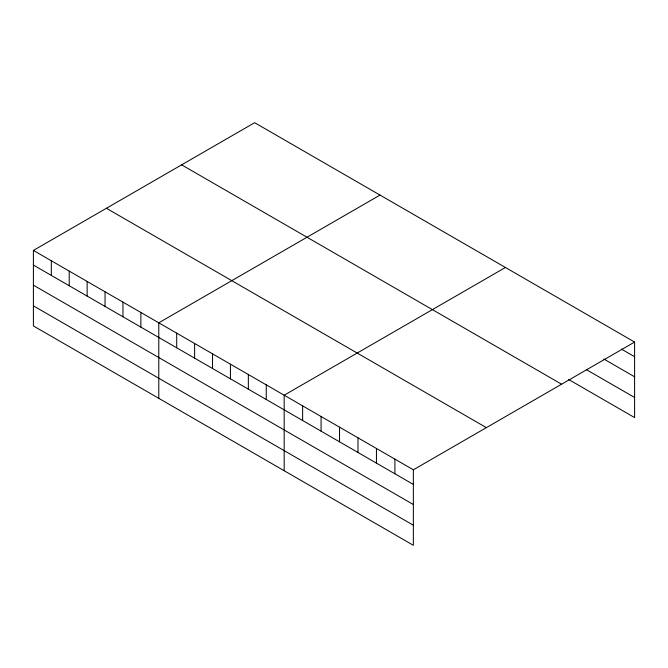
<?xml version="1.0" encoding="UTF-8"?>
<svg xmlns="http://www.w3.org/2000/svg" width="668" height="668" viewBox="0 0 668 668"><rect width="100%" height="100%" fill="white"/><g stroke="black" fill="none" stroke-linecap="round" stroke-linejoin="round"><path stroke-width="1" d="M413.358 504.524L413.358 469.788L33.4 250.425L33.4 325.942L413.358 545.305L413.358 504.524L33.4 285.161M568.685 379.524L634.6 417.575L634.6 342.058L254.642 122.695L33.4 250.425M380.025 195.081L158.784 322.811L158.784 398.337M505.417 267.476L284.176 395.205L284.176 470.723M413.358 469.788L634.6 342.058M621.415 349.097L634.6 356.704M603.839 359.033L634.6 376.794M586.262 369.579L634.6 397.485M181.629 164.846L561.588 384.209M106.412 208.274L486.371 427.637M33.4 265.071L413.358 484.442M33.4 305.852L413.358 525.223M394.905 459.133L394.905 473.779M376.451 448.478L376.451 463.124M357.99 437.824L357.99 452.47M339.536 427.169L339.536 441.815M321.083 416.515L321.083 431.161M302.629 405.86L302.629 420.506M266.256 384.868L266.256 399.514M248.346 374.523L248.346 389.168M230.435 364.185L230.435 378.831M212.524 353.84L212.524 368.486M194.613 343.502L194.613 358.148M176.703 333.157L176.703 347.803M140.873 312.474L140.873 327.12M122.962 302.128L122.962 316.782M105.051 291.791L105.051 306.437M87.141 281.445L87.141 296.099M69.222 271.108L69.222 285.754M51.311 260.762L51.311 275.416"/></g></svg>
